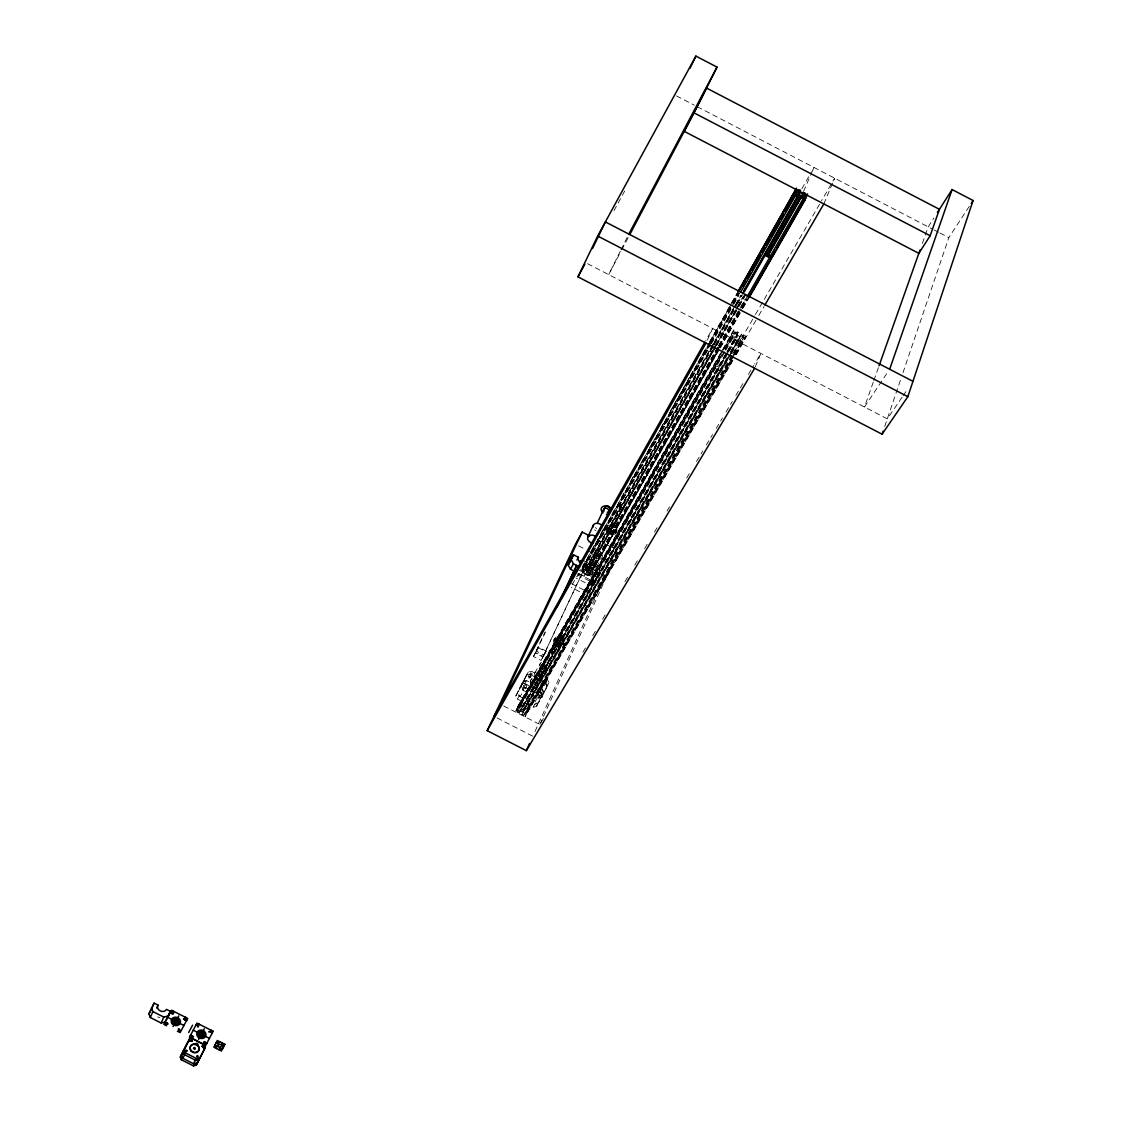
<?xml version="1.0" encoding="UTF-8"?>
<svg xmlns="http://www.w3.org/2000/svg" width="1122" height="1122" viewBox="0 0 1122 1122"><rect width="100%" height="100%" fill="white"/><g stroke="black" fill="none" stroke-linecap="round" stroke-linejoin="round"><path stroke-width="0.75" stroke-dasharray="5 3.75" d="M623.86 506.092L618.979 515.531M621.167 504.704L616.216 514.185L621.139 504.662L623.846 506.036M619.021 516.485C613.173 510.23 608.531 535.264 616.497 521.982C623.846 507.116 614.954 523.441 614.141 525.909M556.666 645.052C552.445 650.073 549.5 664.35 557.368 651.251C562.571 638.811 551.828 648.6 551.449 655.052M554.394 656.524L559.541 646.384M595.852 569.331C597.507 572.669 598.335 567.774 595.978 569.163C591.981 570.846 598.25 575.418 594.071 572.472M616.259 531.295L614.618 530.454L613.846 532.066L615.108 532.894L616.259 531.295L613.944 531.646M611.28 527.242C619.4 528.574 606.932 524.17 613.65 526.793M564.226 645.066L563.146 643.06L564.913 643.818L562.599 644.084L563.02 645.402L564.871 644.014M557.732 644.042C557.634 646.314 560.972 644.659 558.91 643.846C555.194 643.187 558.237 649.189 559.499 644.954M560.467 638.095C562.627 641.84 562.122 634.954 559.794 639.274A2.875 2.09 29.9 0 0 557.802 642.317A2.875 2.09 29.9 0 0 562.459 642.99A2.875 2.09 29.9 0 0 559.696 639.245C562.781 637.969 560.691 642.597 559.822 639.217M554.38 640.311L556.105 641.195L556.891 639.554L555.558 638.684L554.394 640.241L556.849 639.905M593.159 580.214C586.483 575.81 597.395 583.342 591.322 583.44C591.378 580.256 587.577 583.791 591.28 583.482M544.366 665.781C545.699 670.381 548.672 663.761 544.366 665.781L534.661 682.583L535.46 684.125L537.031 683.957L546.835 667.043M539.948 695.949C540.467 694.181 536.162 694.686 538.742 696.369C545.32 695.135 539.458 687.169 537.957 695.065M526.947 685.402C526.835 681.713 520.903 687.197 524.072 688.852C528.35 687.197 526.204 685.808 524.956 684.518M525.222 688.417L524.409 687.225L523.231 687.52M616.385 515.11L612.458 523.034M615.557 532.543L614.561 530.552M612.009 525.895L612.963 527.985M611.224 532.08C610.62 529.233 608.18 533.02 611.224 532.08C609.611 536.414 608.012 529.865 610.522 533.329M608.643 527.452L607.03 526.555L607.521 528.981L606.287 527.845L608.643 527.452L607.956 528.7M555.124 638.951L556.175 641.083M537.452 649.063L536.456 651.153L544.128 655.122L545.124 652.99M534.409 654.547L533.483 656.496L541.127 660.451L542.122 658.305M596.091 553.553C596.778 557.634 600.452 552.305 596.091 553.553L586.357 570.635L587.058 572.024L588.643 571.883L598.391 554.815M530.131 673.396C529.724 675.668 533.904 674.378 531.449 673.158C525.966 672.499 529.121 683.144 532.08 674.392M530.383 677.351L529.794 676.201L528.476 676.3M536.54 651.111L538.504 647.17L546.218 651.069L545.222 653.214M534.633 654.491L535.531 652.513L543.174 656.44M884.697 426.528L900.728 379.306M902.972 372.714L948.833 237.612L969.352 206.21M873.239 382.223L864.459 407.02L887.726 372.153M873.828 380.582L878.498 367.357M922.354 243.404L928.203 226.868L933.813 218.089M558.812 646.132L558.237 645.108M539.71 692.064L540.341 693.312L541.66 693.073M588.671 571.827L587.9 570.397L586.385 570.579M545.012 684.897C541.477 679.834 543.707 690.591 546.779 681.853C546.33 678.361 543.006 682.877 546.765 681.91M534.633 682.653L536.218 682.232L537.101 683.831M538.49 647.31L537.536 649.273M755.274 366.782L760.898 353.416L754.643 363.921M823.843 203.938L834.67 178.216L821.472 200.922M736.411 354.524L743.788 341.158L742.582 340.527L741.937 342.014L739.636 338.325L740.071 337.329L744.138 336.951L733.816 355.043M735.892 354.145L745.906 336.263L741.544 334.005L730.688 352.925M803.52 191.413L811.192 173.84M811.893 172.241L813.983 167.444L812.258 170.488M733.816 354.201L740.843 342.112L738.528 340.92L731.179 353.781M741.544 334.005L741.207 334.777L743.521 335.969L732.975 354.103M725.92 350.106L732.904 338.002L735.219 339.195L727.883 352.07M724.924 348.633L734.517 331.972L736.803 335.646L736.369 336.628L732.287 337.021L725.317 349.124M724.251 351.565L519.991 705.99L521.856 706.944L738.248 332.294L733.886 330.05L517.41 707.098L518.392 707.589L721.656 354.65M732.287 337.021L732.947 335.548L731.74 334.917L723.536 349.826M723.073 349.489L733.886 330.05M734.517 331.972L733.872 333.43L732.666 332.813M534.998 731.474L611.224 562.627L731.726 355.309M539.864 724.475L618.222 550.579L597.213 539.78M707.323 340.162L712.638 328.437L705.78 340.611M536.428 706.523L543.623 691.601L542.038 688.515L526.4 680.507L523.118 681.11L515.854 695.991L517.41 699.09L533.146 707.14L536.428 706.523L543.623 691.601M595.53 570.621L597.703 574.59L587.802 593.861L584.73 594.351L571.322 587.465M541.73 697.505L548.938 682.527L547.354 679.427L531.618 671.377L528.322 671.966L526.611 674.981L521.029 686.902L522.614 690.016L538.434 698.108L541.73 697.505L548.938 682.527M583.3 560.397L598.208 568.055L599.751 570.888L593.103 584.702L590.018 585.179L575.965 577.97M599.751 570.888L594.856 581.659L591.771 582.15L576.75 574.436M732.694 356.586L526.863 710.156L523.371 710.815L524.591 715.093L525.25 713.662L526.232 714.153L732.329 360.793M732.371 360.19L527.186 712.091L526.204 711.6L526.863 710.156M579.597 573.903L584.169 576.245L588.685 575.544L590.943 570.635L586.035 568.111A5.975 4.193 29.3 0 1 580.481 569.808M718.094 348.101L591.28 569.99L592.192 570.453L718.922 349.265M588.685 575.544L593.987 565.306L589.078 562.767A5.989 4.193 29.3 0 1 583.51 564.464M526.232 714.153L524.984 716.888L732.876 360.555M527.186 712.091L731.81 360.428M718.206 347.329L589.008 573.188L586.96 572.935L590.27 574.646L718.992 349.545M592.192 570.453L718.739 349.04M730.632 354.524L521.435 715.065L730.296 355.295M732.091 355.618L526.414 709.272L524.549 708.319L524.886 707.575L528.42 709.385M718.276 348.76L589.877 573.047L588.643 569.219L715.822 346.291M606.525 576.526L589.204 567.62L601.112 541.786M726.747 353.276L520.271 710.436L516.765 711.096L721.6 355.239M518.392 707.589L519.051 706.159L520.271 710.436M712.736 345.478L585.782 568.798L582.556 569.303L710.184 343.57M709.875 343.851L583.973 566.231L583.061 565.769L584.169 563.398M533.539 656.482L535.166 653.102L542.88 656.903L584.015 569.261L541.183 660.409M597.647 541.379L602.416 531.071M727.337 352.813L518.743 713.69L727 353.584M521.856 706.944L726.004 353.486M581.126 569.948L584.436 571.645L582.991 570.088L710.549 345.324M585.782 568.798L584.562 564.983M734.728 306.04L587.171 565.754L585.418 564.857L709.946 345.296M723.017 350.064L515.194 711.881L722.666 351.34M545.601 631.854L535.166 653.102L544.829 632.471M515.854 695.991L526.26 675.71L530.86 674.883L527.368 681.012L522.768 681.839M521.379 686.159L523.595 690.521L520.089 696.622L517.887 692.274L528.322 671.966M620.298 251.23L608.671 274.624L620.859 251.51M621.083 249.673L627.282 237.205M542.291 658.404L542.922 656.833M621.672 249.968L628.18 237.654M557.059 645.22L558.391 645.192M613.986 210.684L624.828 190.782M622.808 507.663L618.909 515.531L616.287 514.157M591.939 549.668L595.389 543.567M600.565 534.423L605.754 525.264M611.799 514.591L615.249 508.49M621.293 497.803L624.744 491.702M630.788 481.029L635.108 473.4M641.153 462.727L644.603 456.626M649.778 447.468L654.953 438.309M660.998 427.636L665.318 420.007M670.507 410.862L678.277 397.132M679.133 395.603L689.497 377.301M690.353 375.772L694.672 368.142M698.122 362.041L705.892 348.311M709.356 342.21L730.941 304.076M731.796 302.547L736.972 293.403M572.458 584.155L574.562 580.439M583.061 565.769L709.146 343.037M710.016 341.523L737.645 292.702M577.423 576.189L579.148 573.146M731.067 304.707L582.234 567.564L583.145 568.041M731.923 303.192L737.939 292.562M581.981 568.433L709.342 343.542M710.212 342.028L731.726 304.034M732.582 302.519L737.743 293.403M710.745 342.322L732.343 304.202M733.213 302.674L738.402 293.529M711.039 342.056L732.652 303.922M733.522 302.393L739.005 293.108M582.556 569.303L710.016 344.482M710.885 342.967L732.414 304.988M733.269 303.473L739.3 292.842M710.815 343.767L732.428 305.647M733.297 304.132L739.342 293.459M711.404 343.809L732.947 305.843M733.816 304.314L738.977 295.212M735.597 304.525L740.786 295.381M585.866 568.447L712.779 344.791M713.55 343.935L735.303 305.17M736.088 304.314L741.291 295.17L735.962 304.707M713.522 344.174L735.247 305.913M801.865 188.748L811.388 172.003M584.436 571.645L713.087 345.478M713.957 343.963L735.836 305.366M736.397 304.497L741.586 295.395M717.575 347.273L591.42 567.942L587.03 567.83L712.821 346.838M713.62 345.38L736.172 305.759M737.042 304.3L742.231 295.184M582.991 570.088L586.217 569.597L713.185 346.53M714.041 345.001L736.509 305.549M737.364 304.034L741.684 296.446M588.208 568.433L714.952 346.067M715.822 344.538L743.606 295.801M546.176 651.097L544.184 655.08M589.008 573.188L587.395 570.2L743.044 297.148M584.169 576.245L587.213 570.916L591.729 570.214M589.204 567.62L737.687 307.218M738.472 306.011L743.676 296.867M716.467 344.72L738.178 306.657M739.188 305.338L745.134 294.483M588.251 570.074L715.443 347.133M716.313 345.618L737.939 307.694M738.809 306.18L745.737 294.048M586.96 572.935L715.934 346.95M716.79 345.436L738.43 307.526M738.725 306.867L747.098 292.351M521.421 684.083L524.689 683.494L526.4 680.507M526.611 674.981L529.893 674.392L531.618 671.377M718.445 345.744L745.415 298.564M593.748 564.534L717.87 347.483M718.739 345.969L740.436 308.031M741.305 306.502L745.639 298.915M719.076 345.814L740.744 307.905M741.614 306.39L745.948 298.817M718.964 346.586L740.73 308.55M741.6 307.021L745.948 299.42M517.41 699.09L519.121 696.117L517.551 693.017M522.614 690.016L524.339 687.015L522.754 683.901M718.753 347.217L590.452 571.799L591.364 572.262M719.693 345.983L740.436 309.335M741.305 307.821L746.509 298.718M719.132 347.245L740.829 309.349M741.698 307.835L746.901 298.747M719.609 347.525L741.39 309.504M742.259 307.975L747.49 298.845M719.791 347.75L741.488 309.868M742.357 308.354L747.561 299.265M719.861 348.03L741.558 310.149M742.427 308.634L748.514 298.031M590.27 574.646L719.679 348.886M720.548 347.371L742.259 309.504M743.129 307.989L748.332 298.887M534.773 673.004L540.369 663.242M554.002 639.484L554.675 638.306M596.525 567.059L602.177 557.213A5.792 4.025 29.5 0 0 596.483 549.766A5.792 4.025 29.5 0 0 592.949 555.783A5.792 4.025 29.5 0 0 602.234 557.115M615.936 533.259L616.623 532.066M612.317 523.287L611.448 524.633M517.41 707.098L722.203 351.004M723.886 348.549L731.74 334.917M592.711 583.103L591.168 580.27L592.907 577.269L578.068 569.653M597.998 573.931L596.455 571.084L598.208 568.055M725.093 349.18L732.947 335.548M516.765 711.096L721.825 355.183M725.135 350.05L735.597 331.874L737.911 333.066M538.294 674.645L715.57 367.132M622.948 507.425L623.832 506.05M519.079 712.933L517.214 711.979L725.05 351.621M726.874 351.985L738.248 332.294M727.182 352.294L736.803 335.646M728.22 351.298L735.219 339.195M526.414 709.272L521.66 709.286L727.393 353.696M728.262 352.182L737.897 335.548L735.597 331.874M517.214 711.979L520.72 711.32L736.986 337.624L740.843 342.112M522.922 709.931L727.182 357.525M730.688 351.466L739.454 336.348L743.521 335.969M732.932 355.702L523.651 715.275L521.982 711.965L727.154 358.086M730.66 352.042L738.542 338.423M524.549 708.319L729.805 354.44M561.491 644.631A2.875 2.09 29.9 0 0 558.672 640.914A2.875 2.09 29.9 0 0 556.863 644.042A2.875 2.09 29.9 0 0 561.491 644.631L564.394 639.638M522.922 711.783L740.071 337.329M731.516 353.009L738.528 340.92M732.61 353.795L754.601 315.955M755.485 314.44L820.603 202.437M733.578 355.085L744.138 336.951M526.204 711.6L732.932 356.544M524.591 715.093L734.012 355.604M734.658 354.131L742.582 340.527M735.331 354.398L745.906 336.263M735.864 354.79L757.855 317.077M758.738 315.562L764.012 306.516M541.884 694.56L540.313 691.489L542.038 688.515M547.185 685.514L545.601 682.428L547.354 679.427M533.146 707.14L534.885 704.181L538.167 703.564M538.434 698.108L540.187 695.121L543.483 694.504M540.888 722.736L544.465 716.734M582.921 652.177L586.497 646.174M592.767 635.655L596.343 629.652M602.598 619.148L606.175 613.145M624.954 581.617L628.544 575.614M634.8 565.095L638.376 559.093M644.631 548.588L648.207 542.585M654.477 532.066L658.053 526.064M667.001 511.057L670.577 505.04M686.664 478.028L690.254 472.011M696.51 461.507L702.765 451.002M706.341 444.999L712.61 434.48M716.187 428.478L722.442 417.973M726.018 411.97L732.287 401.452M735.864 395.449L744.798 380.442M748.374 374.439L753.746 365.421M902.102 397.202L887.306 418.843L585.67 262.716M903.098 395.757L907.039 389.979M577.157 576.456L576.456 576.484M585.544 590.873L589.835 590.186M589.092 584.702L593.412 584.029M588.643 569.219L591.855 568.728M732.904 338.002L736.986 337.624M587.381 570.228L586.217 569.597M538.209 647.66L545.895 651.559M529.893 674.392L545.601 682.428M524.689 683.494L540.313 691.489M524.339 687.015L540.187 695.121M519.121 696.117L534.885 704.181M518.673 704.392L522.207 706.201M516.457 709.16L517.424 709.651M520.72 711.32L521.982 711.965M521.772 714.321L523.651 715.275M503.708 705.976L538.35 723.704M497.074 717.968L532.838 736.242M578.559 545.839L586.329 549.836M587.886 550.636L611.224 562.627M585.263 563.973L587.465 565.095M589.976 566.386L593.286 568.083M589.681 567.045L591.42 567.942M583.061 564.212L596.455 571.084M582.627 568.559L587.213 570.916M577.844 573.426L591.168 580.27M571.533 583.678L586.455 591.35L589.541 590.859L594.436 580.102L592.907 577.269M737.897 335.548L739.454 336.348M743.493 338.423L744.699 339.04M676.482 95.903L694.28 105.159M697.253 106.702L932.62 229.169M934.093 229.94L938.511 232.24M939.984 233.011L948.833 237.612M585.418 564.857L587.03 567.83M591.981 576.792L594.141 580.761M519.991 705.99L521.66 709.286M159.787 1017.444A4.726 4.165 19.5 0 1 157.613 1016.883M596.581 528.799A2.679 1.949 24.8 0 1 595.656 527.396M595.922 530.734A5.344 3.913 24.8 0 1 594.73 529.85M603.299 528.602A5.344 3.913 24.8 0 1 603.047 529.696M597.844 540.089A5.372 3.913 24.8 0 1 595.964 543.048M541.267 676.412C541.631 674.21 537.129 674.056 541.267 676.412M538.658 675.809C541.884 679.175 540.271 675.135 538.658 675.809M592.823 564.422C590.032 567.311 589.99 560.018 593.047 563.553C593.061 563.609 588.671 563.496 592.823 564.422M611.953 526.05L611.953 526.12A2.146 1.473 29.5 0 0 615.375 526.709A2.146 1.473 29.5 0 0 613.299 524.002A2.146 1.473 29.5 0 0 611.939 526.148M544.619 681.938L541.07 688.024L543.286 692.344L546.849 686.257L544.619 681.938M537.452 697.618L533.904 703.69L538.504 702.821L542.066 696.748L537.452 697.618M583.272 572.809A5.736 4.025 29.6 0 0 592.486 574.099A5.736 4.025 29.6 0 0 586.792 566.806A5.736 4.025 29.6 0 0 583.272 572.809M583.636 572.164A5.736 4.025 29.6 0 0 592.851 573.454A5.736 4.025 29.6 0 0 587.171 566.161A5.736 4.025 29.6 0 0 583.636 572.164M590.34 564.142A2.09 1.459 29.6 0 0 593.692 564.632A2.09 1.459 29.6 0 0 591.617 561.968A2.09 1.459 29.6 0 0 590.34 564.142M606.595 531.772A5.862 4.025 29.5 0 0 615.992 533.16A5.862 4.025 29.5 0 0 610.144 525.755A5.862 4.025 29.5 0 0 606.595 531.772M608.881 530.902A2.721 1.865 29.5 0 0 613.257 531.618A2.721 1.865 29.5 0 0 610.606 528.153A2.721 1.865 29.5 0 0 608.881 530.902M607.283 530.58A5.876 4.025 29.5 0 0 616.679 531.968A5.876 4.025 29.5 0 0 610.817 524.563A5.876 4.025 29.5 0 0 607.283 530.58M609.569 529.71A2.721 1.865 29.5 0 0 613.93 530.426A2.721 1.865 29.5 0 0 611.28 526.961A2.721 1.865 29.5 0 0 609.569 529.71M611.532 526.33A2.721 1.865 29.5 0 0 615.894 526.989A2.721 1.865 29.5 0 0 613.173 523.553A2.721 1.865 29.5 0 0 611.532 526.33M608.629 531.449A2.721 1.865 29.5 0 0 612.977 532.094A2.721 1.865 29.5 0 0 610.27 528.658A2.721 1.865 29.5 0 0 608.629 531.449M609.036 531.267A2.132 1.473 29.5 0 0 612.458 531.828A2.132 1.473 29.5 0 0 610.382 529.107A2.132 1.473 29.5 0 0 609.036 531.267M587.339 565.656A5.75 4.025 29.6 0 0 596.581 566.961A5.75 4.025 29.6 0 0 590.873 559.654A5.75 4.025 29.6 0 0 587.339 565.656M531.323 685.051A6.045 4.474 30 0 0 541.113 686.243A6.045 4.474 30 0 0 535.208 678.347A6.045 4.474 30 0 0 531.323 685.051M531.688 684.406A6.045 4.474 30 0 0 541.491 685.598A6.045 4.474 30 0 0 535.573 677.702A6.045 4.474 30 0 0 531.688 684.406M538.588 676.314A2.216 1.627 30 0 0 542.164 676.762A2.216 1.627 30 0 0 540.005 673.873A2.216 1.627 30 0 0 538.588 676.314M716.032 368.914A2.623 1.641 29.6 0 0 720.17 369.643A2.623 1.641 29.6 0 0 717.477 366.445A2.623 1.641 29.6 0 0 716.032 368.914M554.661 644.519A6.199 4.502 29.9 0 0 564.661 645.795A6.199 4.502 29.9 0 0 558.574 637.773A6.199 4.502 29.9 0 0 554.661 644.519M557.115 643.495A2.875 2.09 29.9 0 0 561.771 644.168A2.875 2.09 29.9 0 0 559.022 640.424A2.875 2.09 29.9 0 0 557.115 643.495M555.334 643.341A6.199 4.502 29.9 0 0 565.348 644.631A6.199 4.502 29.9 0 0 559.247 636.595A6.199 4.502 29.9 0 0 555.334 643.341M559.78 638.979A2.875 2.09 29.9 0 0 564.422 639.582A2.875 2.09 29.9 0 0 561.589 635.851A2.875 2.09 29.9 0 0 559.78 638.979M560.215 638.769A2.258 1.641 29.9 0 0 563.875 639.302A2.258 1.641 29.9 0 0 561.701 636.356A2.258 1.641 29.9 0 0 560.215 638.769M557.297 643.832A2.258 1.641 29.9 0 0 560.944 644.351A2.258 1.641 29.9 0 0 558.784 641.419A2.258 1.641 29.9 0 0 557.297 643.832M535.376 677.997A6.073 4.474 30 0 0 545.222 679.203A6.073 4.474 30 0 0 539.275 671.279A6.073 4.474 30 0 0 535.376 677.997M541 668.249A6.115 4.488 29.9 0 0 550.874 669.469A6.115 4.488 29.9 0 0 544.899 661.531A6.115 4.488 29.9 0 0 541 668.249"/><path stroke-width="1.5" d="M209.071 1031.651L208.902 1032.072M210.543 1032.394L210.543 1032.282M204.611 1041.595L203.587 1042.52L204.933 1041.777M205.214 1042.45L205.2 1042.562M198.608 1025.662L198.187 1027.093M193.601 1036.882L193.124 1037.247M183.643 1018.762L184.583 1018.664M184.906 1019.912L185.06 1018.986M178.679 1030.094C181.455 1029.87 176.266 1029.519 179.057 1028.608M173.405 1014.064L173.63 1013.334M167.164 1022.745L166.449 1023.404L167.304 1022.815M172.157 1013.923L173.083 1012.857M197.795 1025.648L197.5 1026.63M184.597 1020.024L185.074 1019.155M172.031 1013.853L172.283 1012.886M168.132 1023.769L168.062 1023.979M183.489 1019.057L184.289 1018.594M629.793 234.568L697.253 106.702L717.028 67.11L695.892 56.1L597.675 236.013L577.956 276.853L882.088 434.2L907.852 396.683L973.083 200.501L952.087 189.562L937.389 212.521M882.088 434.2L883.14 431.128M889.662 369.25L952.087 189.562M930.166 235.732L939.437 209.323L706.551 88.077L684.238 131.358L918.834 253.334L930.166 235.732L693.592 112.649M879.087 365.702L920.012 250.01M197.514 1058.593L196.027 1058.607M170.376 1011.343L165.144 1022.03L161.175 1023.026L150.306 1017.528L148.917 1013.839L154.093 1003.11L158.006 1005.088A4.754 4.179 19.6 0 0 160.208 1010.908A4.754 4.179 19.6 0 0 166.463 1009.365L170.376 1011.343L167.739 1017.303L183.924 1025.48M151.54 1009.113L154.093 1003.11M150.306 1017.528L152.873 1011.553L151.47 1007.837M156.715 1008.089L158.006 1005.088M803.745 198.706L806.017 194.429L802.342 194.625L768.233 254.61M749.201 297.372L804.783 200.403L805.806 198.047L804.698 197.458L804.151 198.72L801.978 195.466M777.069 247.766L807.602 193.896M746.817 297.302L803.17 198.776L801.038 197.668L804.783 200.403M161.175 1023.026L163.784 1017.065L167.781 1016.083M740.702 292.169L795.863 194.976L797.7 196.729L793.689 194.639L794.727 192.283L795.835 192.858L795.288 194.106L798.976 193.91L797.167 189.828L794.572 194.401M800.561 190.221L798.149 189.772L795.554 194.344M738.514 291.173L796.55 188.145M793.254 197.416L797.167 189.828M175.831 1021.399L176.729 1019.421M589.709 535.923L582.192 532.052L575.446 544.24L487.2 730.66L526.33 750.66L529.584 743.451M202.759 1046.013L204.176 1049.673L196.252 1065.171L193.489 1065.9L181.301 1059.743L180.305 1057.134L189.422 1039.154L192.185 1038.439L204.372 1044.596L205.382 1047.219L204.527 1049L203.517 1046.391L204.372 1044.596M189.422 1039.154L181.498 1054.68L182.886 1058.355L184.597 1054.722L183.195 1051.034M181.301 1059.743L182.129 1057.976L181.133 1055.353M198.846 1059.785L196.07 1060.514L183.84 1054.329L184.681 1052.548L183.671 1049.912M556.652 607.212L576.638 565.502L579.597 567.003L573.454 563.847L571.196 559.668L573.496 554.773L578.419 557.297A5.989 4.193 29.3 0 0 580.579 562.949M561.112 598.685L576.638 565.502M569.008 582.318L572.585 574.674M597.156 523.371L604.239 508.224M587.76 537.158L593.426 525.068M575.025 571.547L570.453 569.205L568.209 565.025L573.496 554.773M201.329 1034.274L203.475 1031.609L202.381 1032.156M500.693 704.448L582.192 532.052M193.489 1065.9L194.33 1064.133L197.107 1063.418L205.382 1047.219M196.07 1060.514L196.925 1058.733L199.702 1058.004L197.458 1062.744L193.573 1063.754L195.312 1060.122L199.197 1059.112M196.252 1065.171L197.107 1063.418M592.486 248.593L605.375 221.918L912.957 381.326M689.918 68.344L695.892 56.1M218.692 1049.617L220.487 1049.687L218.425 1046.405L215.494 1047.163L216.602 1048.565M222.17 1042.927L223.264 1044.33L219.365 1044.596L218.285 1041.819L220.08 1041.875M628.839 234.077L717.028 67.11M198.566 1039.491L204.26 1028.748M180.305 1057.134L188.23 1041.609L192.1 1040.627M188.636 1032.549L192.591 1025.185M173.012 1026.588L178.819 1015.887M577.956 276.853L584.899 264.133M148.917 1013.839L150.881 1010.305M568.209 565.025L571.196 559.668M570.453 569.205L573.454 563.847M576.918 559.976L578.419 557.297M571.014 578.924L573.104 575.207M493.961 716.369L704.925 342.126M487.2 730.66L705.99 343.094M737.841 291.874L795.68 189.674M738.809 291.033L794.727 192.283M738.613 291.888L793.689 194.639M742.722 285.9L744.447 282.856M747.042 278.27L748.767 275.227M752.231 269.126L754.826 264.554M756.551 261.496L759.145 256.924M761.74 252.352L763.465 249.294M766.06 244.722L769.51 238.621M771.235 235.578L773.829 231.006M775.568 227.948L778.149 223.376M780.744 218.804L782.483 215.747M785.933 209.646L788.528 205.074M790.253 202.03L792.847 197.444M743.886 284.104L745.625 281.047M747.35 278.004L750.197 273.361M751.67 270.374L753.395 267.317M755.134 264.273L760.309 255.115M762.904 250.543L764.643 247.499M766.368 244.442L768.963 239.87M770.688 236.826L772.581 233.867M774.152 230.725L779.327 221.567M781.922 216.995L783.661 213.937M785.498 211.076L787.111 207.85M788.836 204.793L791.431 200.221M743.732 291.047L798.976 193.91M742.441 293.88L797.994 196.084M744.279 291.888L799.551 194.779L803.17 198.776M767.266 254.68L800.996 195.523M792.314 211.609L794.053 208.552M774.657 243.151L776.382 240.122M778.977 235.578L780.716 232.535M783.338 227.486L785.077 224.428M797.153 203.727L798.878 200.684M767.869 255.956L801.038 197.668M802.833 198.131L805.442 193.559L803.31 192.451M803.408 198.987L806.017 194.429M750.169 294.721L775.344 250.795M748.514 298.031L805.806 198.047M764.895 305.002L823.843 203.938M526.33 750.66L754.643 368.268M971.217 203.348L973.083 200.501M192.157 1035.943L192.044 1036.7L192.718 1035.718M184.807 1051.875L185.747 1051.861M197.851 1025.62L197.865 1025.676M209.365 1031.483L210.291 1031.609M203.741 1044.526L206.546 1043.797M202.984 1044.133L206.911 1043.123M196.112 1024.793L198.917 1024.077M195.761 1025.452L199.674 1024.47M181.371 1030.234L177.416 1031.23L180.109 1032.577L187.739 1018.439L171.582 1010.277L163.868 1024.372L166.561 1025.732L165.144 1022.03M170.684 1011.932L173.489 1011.231M170.32 1012.591L174.261 1011.623M580.214 560.86L583.3 560.397M204.47 1043.025L203.699 1042.604M167.43 1024.288L166.477 1023.502M805.442 193.559L800.323 193.012L798.149 189.772M795.863 194.976L799.551 194.779M193.236 1030.192L209.407 1038.369M216.069 1042.913L216.827 1043.292L217.5 1042.015L218.131 1045.662L215.2 1046.419L215.873 1045.129L215.115 1044.75M223.657 1046.742L222.899 1046.363L223.559 1045.073L220.193 1046.7L221.272 1049.491L221.946 1048.2L222.703 1048.579M152.873 1011.553L163.784 1017.065M184.681 1052.548L196.925 1058.733M182.129 1057.976L194.33 1064.133M597.675 236.013L907.852 396.683M795.512 190.488L796.62 191.063M805.484 195.677L806.592 196.252M211.231 1030.305L212.268 1032.941M210.473 1029.926L211.904 1033.614M185.831 1017.472L186.841 1020.094M185.06 1017.079L186.476 1020.768M190.698 1034.933L192.114 1038.649M190.333 1035.606L191.357 1038.257M182.83 1051.707L183.84 1054.329M605.095 508.28A2.651 1.949 24.7 0 1 604.87 507.691M605.01 506.583A2.651 1.949 24.7 0 1 608.236 506.036A2.651 1.949 24.7 0 1 609.779 508.869M593.089 527.003A5.344 3.913 24.8 0 1 596.175 523.357A5.344 3.913 24.8 0 1 602.149 525.685M592.935 543.385A5.372 3.913 24.8 0 1 587.858 536.919A5.372 3.913 24.8 0 1 596.175 536.919M604.155 511.001A2.651 1.949 24.7 0 1 604.912 508.224A2.651 1.949 24.7 0 1 608.503 509.725A2.651 1.949 24.7 0 1 607.212 512.291M608.531 514.283A5.301 3.913 24.7 0 1 606.441 514.325M603.061 512.81A5.301 3.913 24.7 0 1 603.313 506.331A5.301 3.913 24.7 0 1 611.055 509.823M199.155 1036.868C201.329 1039 199.814 1035.115 199.197 1036.714M202.002 1031.497L203.475 1031.567L202.002 1031.497M203.643 1035.718C205.649 1037.934 204.19 1033.783 203.657 1035.662M197.528 1032.633L198.987 1032.899L197.542 1032.506M202.058 1046.293C204.162 1048.93 203.601 1043.867 202.072 1046.181M196.757 1056.349C198.748 1059.098 198.468 1053.726 196.757 1056.349M197.738 1044.147C196.013 1047.499 194.905 1040.936 197.738 1044.147M200.277 1034.119C202.451 1037.654 202.731 1031.034 200.277 1034.119M192.353 1040.753C191.778 1038.074 189.45 1042.38 192.339 1040.907M193.517 1048.397C195.803 1051.847 195.817 1045.269 193.517 1048.341M187.023 1050.781C185.382 1053.46 185.004 1048.06 187.009 1050.837M178.019 1018.79C176.757 1021.118 176.056 1016.518 178.019 1018.79M178.16 1022.829L179.632 1023.11L178.16 1022.787M172.031 1019.73L173.503 1020.01L172.031 1019.73M173.644 1023.951L175.116 1024.232L173.644 1023.951M224.905 1044.316L221.441 1051.019L213.839 1047.177L217.331 1040.487L224.905 1044.316M213.138 1031.272L205.663 1045.494L189.436 1037.289L197.009 1023.124L213.138 1031.272M174.513 1022.254A1.725 1.515 20.7 0 0 177.416 1022.072A1.725 1.515 20.7 0 0 175.579 1019.856A1.725 1.515 20.7 0 0 174.513 1022.254M766.046 255.76A2.468 1.445 29.3 0 0 769.902 256.517A2.468 1.445 29.3 0 0 767.336 253.6A2.468 1.445 29.3 0 0 766.046 255.76M172.199 1023.783A4.726 4.165 20.7 0 0 180.179 1023.25A4.726 4.165 20.7 0 0 175.116 1017.163A4.726 4.165 20.7 0 0 172.199 1023.783M173.195 1023.124A3.436 3.029 20.7 0 0 178.987 1022.745A3.436 3.029 20.7 0 0 175.312 1018.313A3.436 3.029 20.7 0 0 173.195 1023.124M190.978 1050.949A4.67 4.151 22.5 0 0 198.846 1050.388A4.67 4.151 22.5 0 0 193.826 1044.344A4.67 4.151 22.5 0 0 190.978 1050.949M191.161 1050.571A4.67 4.151 22.5 0 0 199.029 1050.01A4.67 4.151 22.5 0 0 194.008 1043.965A4.67 4.151 22.5 0 0 191.161 1050.571M197.724 1036.672A4.712 4.179 22.7 0 0 205.663 1036.139A4.712 4.179 22.7 0 0 200.572 1030.038A4.712 4.179 22.7 0 0 197.724 1036.672M199.66 1035.382A2.188 1.935 22.7 0 0 203.334 1035.143A2.188 1.935 22.7 0 0 200.978 1032.31A2.188 1.935 22.7 0 0 199.66 1035.382M200.011 1035.143A1.711 1.515 22.7 0 0 202.9 1034.947A1.711 1.515 22.7 0 0 201.048 1032.731A1.711 1.515 22.7 0 0 200.011 1035.143M198.706 1036.027A3.436 3.029 22.7 0 0 204.47 1035.62A3.436 3.029 22.7 0 0 200.782 1031.188A3.436 3.029 22.7 0 0 198.706 1036.027"/></g></svg>
